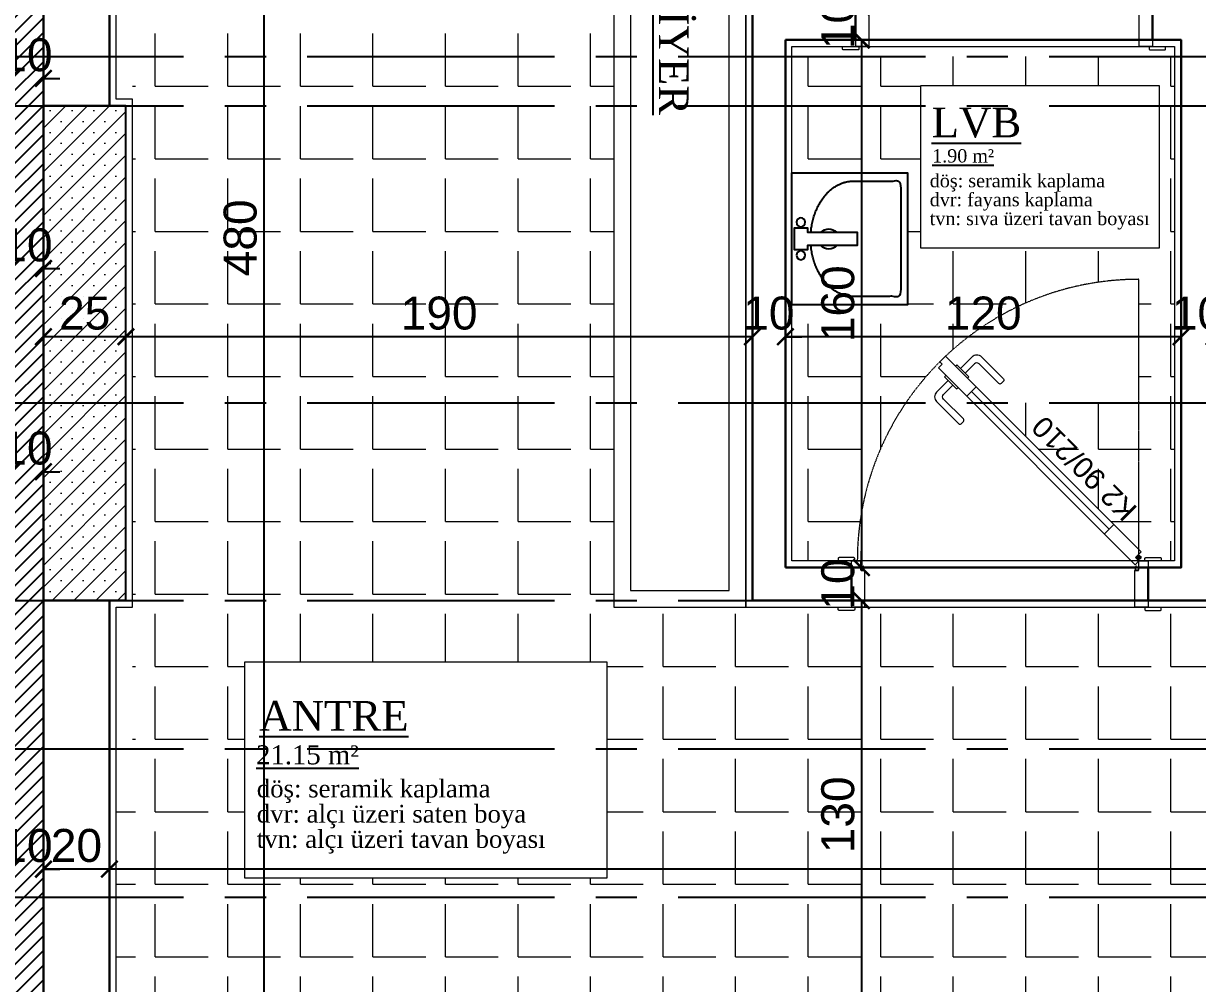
# Model space of a CAD drawing. Header units: millimetres. Extents: x 2778 to 13672, y 1832 to 5175.
# Drawn here: x 6415.5 to 6771.6, y 3179.1 to 3470.2 of the extents above; entities that cross this region are included whole.
import ezdxf

# ---------------------------------------------------------------- set-up
doc = ezdxf.new("R2010")
doc.units = ezdxf.units.MM
for name, pattern in [('CENTER2', [112.5, 75, -12.5, 12.5, -12.5]), ('DASHDOT2', [12.7, 6.35, -3.175, 0, -3.175]), ('DOTX2', [0.5, 0, -0.5])]:
    doc.linetypes.add(name, pattern=pattern)
for name, color, linetype in [('0-HSL-HTC', 7, 'Continuous'), ('7-DCR-FRN', 8, 'Continuous'), ('Panel', 7, 'Continuous'), ('Yazi', 7, 'Continuous')]:
    doc.layers.add(name, color=color, linetype=linetype)
for name, color, linetype, lineweight in [('aks', 251, 'DASHDOT2', 35), ('duvar', 232, 'Continuous', 30), ('ince', 37, 'Continuous', 0), ('iz', 1, 'DOTX2', 20), ('kapı', 3, 'Continuous', 18), ('sıva iç', 21, 'Continuous', 0), ('yazı', 11, 'Continuous', 20), ('z - tarama', 251, 'Continuous', 18), ('ölçü dış', 192, 'Continuous', 20), ('ÖLÇÜ İÇ', 7, 'Continuous', 9)]:
    doc.layers.add(name, color=color, linetype=linetype, lineweight=lineweight)
doc.styles.get("Standard").update_dxf_attribs({"font": 'arial.ttf'})
doc.styles.add('Times roman', font='times.ttf')
doc.dimstyles.new('zulay iç ölçü', dxfattribs={"dimtxt": 10, "dimasz": 5, "dimexe": 0.18, "dimexo": 0, "dimgap": 2, "dimtad": 3, "dimdec": 0, "dimzin": 0, "dimdsep": 46, "dimtxsty": 'Standard', "dimblk": 'ARCHTICK', "dimcen": 0.09, "dimse1": 1, "dimse2": 1, "dimadec": 0, "dimazin": 0, "dimtfac": 1, "dimtdec": 0, "dimtix": 1, "dimtofl": 0, "dimtmove": 0, "dimatfit": 3, "dimldrblk": 'ARCHTICK', "dimfxl": 1, "dimtolj": 1, "dimtzin": 0, "dimarcsym": 0})
pattern_1 = [(0, (-1057024.51, 409725.164), (0, 22), [16, -6]), (90, (-1057024.51, 409725.164), (-22, 1e-15), [16, -6])]

# ---------------------------------------------------------------- blocks, each defined once
blk = doc.blocks.new('IDE941Entity3314')
at = {"layer": 'Panel', "linetype": 'Continuous', "lineweight": 5}
h = blk.add_hatch(dxfattribs=at)
h.set_pattern_fill('SACNCR', color=163, scale=50, style=0)
h.set_pattern_definition([(45, (0, 0), (-3.314563, 3.314563), []), (45, (3.3146, 0), (-3.314563, 3.314563), [0, -4.6875])])
h.paths.add_polyline_path([(3270, 805), (3270, 955), (3295, 955), (3295, 805)])
blk = doc.blocks.new('IDE941Entity3315')
at = {"layer": 'Panel', "color": 164, "linetype": 'Continuous', "lineweight": -3}
blk.add_lwpolyline([(3295, 805), (3270, 805)], dxfattribs=at)
blk = doc.blocks.new('IDE941Entity3316')
at = {"layer": 'Panel', "color": 164, "linetype": 'Continuous', "lineweight": -3}
blk.add_lwpolyline([(3295, 805), (3295, 955)], dxfattribs=at)
blk = doc.blocks.new('IDE941Entity3317')
at = {"layer": 'Panel', "color": 164, "linetype": 'Continuous', "lineweight": -3}
blk.add_lwpolyline([(3295, 955), (3270, 955)], dxfattribs=at)
blk = doc.blocks.new('IDE941Entity3318')
at = {"layer": 'Panel', "color": 164, "linetype": 'Continuous', "lineweight": -3}
blk.add_lwpolyline([(3270, 805), (3270, 955)], dxfattribs=at)
blk = doc.blocks.new('sadsfsfsf')
at = {"layer": 'ince'}
for p, q in [((0.7, 0), (-0.7, 0)), ((0, 0.7), (0, -0.7))]:
    blk.add_line(p, q, dxfattribs=at)
for radius in [0.6, 0.45]:
    blk.add_circle((0, 0), radius, dxfattribs=at)
blk = doc.blocks.new('eddeded')
at = {"layer": 'duvar'}
for p, q in [((-48.21, 54.38), (-38.21, 54.38)), ((-48.21, -35.62), (-38.21, -35.62))]:
    blk.add_line(p, q, dxfattribs=at)
at = {"layer": 'ince'}
blk.add_line((-26.6, -23.78), (15.13, 17.96), dxfattribs=at)
for points in [[(-50.21, 53.38), (-50.96, 53.38, -0.414214), (-51.21, 53.63), (-51.21, 58.13, -0.414214), (-50.96, 58.38), (-50.21, 58.38)], [(-36.21, 53.38), (-35.46, 53.38, 0.414214), (-35.21, 53.63), (-35.21, 58.13, 0.414214), (-35.46, 58.38), (-36.21, 58.38)], [(-50.21, -34.62), (-50.96, -34.62, 0.414214), (-51.21, -34.87), (-51.21, -39.37, 0.414214), (-50.96, -39.62), (-50.21, -39.62)], [(-36.21, -34.62), (-35.46, -34.62, -0.414214), (-35.21, -34.87), (-35.21, -39.37, -0.414214), (-35.46, -39.62), (-36.21, -39.62)]]:
    blk.add_lwpolyline(points, format="xyb", dxfattribs=at)
for points in [[(-39.11, 51.33), (-39.11, 50.38), (-37.81, 50.68), (-37.81, 50.81, -0.112206), (-37.91, 50.76), (-38.72, 50.57, -0.482314), (-39.02, 50.82), (-39.02, 51.24, -0.414214), (-38.77, 51.49), (-37.97, 51.49, -0.170049), (-37.81, 51.43), (-37.81, 51.58), (-38.86, 51.58, 0.414214)], [(17.08, 23.59), (18.49, 25), (14.96, 28.54, 0.414214), (12.13, 28.54), (5.41, 21.82, 0.414214), (5.41, 21.11), (6.12, 20.4, 0.414214), (6.83, 20.4), (12.84, 26.41, -0.414214), (14.25, 26.41)], [(20.76, 19.91), (22.17, 21.32), (25.71, 17.79, -0.414214), (25.71, 14.96), (18.99, 8.24, -0.414214), (18.28, 8.24), (17.58, 8.95, -0.414214), (17.58, 9.66), (23.59, 15.67, 0.414214), (23.59, 17.08)], [(-39.11, -31.62), (-39.11, -32.57, 0.414214), (-38.86, -32.82), (-37.81, -32.82), (-37.81, -32.67, -0.170049), (-37.97, -32.73), (-38.77, -32.73, -0.414214), (-39.02, -32.48), (-39.02, -32.06, -0.482314), (-38.72, -31.81), (-37.91, -32, -0.112206), (-37.81, -32.05), (-37.81, -31.92)]]:
    blk.add_lwpolyline(points, format="xyb", close=True, dxfattribs=at)
for points in [[(20.04, 25.7), (19.62, 26.12), (15.96, 22.47), (16.38, 22.04)], [(22.87, 22.87), (23.29, 22.44), (19.64, 18.79), (19.21, 19.21)]]:
    blk.add_lwpolyline(points, dxfattribs=at)
at = {"layer": 'iz', "ltscale": 0.1}
for p, q in [((-48.21, -35.62), (-48.21, 54.38)), ((-38.21, -35.62), (-38.21, 54.38)), ((-36.21, -32.82), (49.19, -32.82))]:
    blk.add_line(p, q, dxfattribs=at)
blk.add_arc((-36.22, -32.83), 85.41, 0.0042, 89.9958, dxfattribs=at)
at = {"layer": 'kapı'}
for p, q in [((13.72, 19.37), (16.54, 16.54)), ((-28.02, -22.36), (-25.19, -25.19))]:
    blk.add_line(p, q, dxfattribs=at)
for points in [[(-36.21, 54.38), (-36.21, 51.58), (-38.86, 51.58, 0.414214), (-39.11, 51.33), (-39.11, 50.38), (-50.21, 50.38), (-50.21, 54.38)], [(-50.21, -35.62), (-50.21, -31.62), (-39.11, -31.62), (-39.11, -32.57, 0.414214), (-38.86, -32.82), (-36.21, -32.82), (-36.21, -35.62), (-36.21, -35.62)]]:
    blk.add_lwpolyline(points, format="xyb", dxfattribs=at)
blk.add_lwpolyline([(-36.21, -32.82), (-35.15, -31.76), (-33.46, -33.46), (25.87, 25.87), (24.17, 27.57), (23.47, 26.86), (22.33, 27.99), (-37.35, -31.69), (-36.21, -32.82)], dxfattribs=at)
at = {"layer": 'sıva iç'}
for p, q in [((-48.21, 54.38), (-50.21, 54.38)), ((-38.21, 54.38), (-36.21, 54.38)), ((-48.21, -35.62), (-50.21, -35.62)), ((-36.21, -35.62), (-38.21, -35.62))]:
    blk.add_line(p, q, dxfattribs=at)
at = {"layer": 'ölçü dış'}
blk.add_line((-38.21, -35.62), (-48.21, -35.62), dxfattribs=at)
at = {"layer": 'ince', "rotation": 90}
blk.add_blockref('sadsfsfsf', (-35.15, -32.82), dxfattribs=at)
at = {"layer": 'yazı'}
blk.add_text('K2 90/210', height=6.328, rotation=45, dxfattribs=at).set_placement((-20.24, -32.71))
blk = doc.blocks.new('*U40')
at = {"layer": '7-DCR-FRN'}
for points in [[(20, 17.5), (-20, 17.5), (-20, -17.5), (20, -17.5)], [(20, 17.5), (-20, 17.5), (-20, -17.5), (20, -17.5)], [(-2, 16.69), (-3.36, 16.69), (-3.36, 12.83), (-2, 12.83), (-2, -2.31), (2, -2.31), (2, 12.83), (3.36, 12.83), (3.36, 16.69), (2, 16.69)]]:
    blk.add_lwpolyline(points, close=True, dxfattribs=at)
for centre in [(-4.99, 14.81), (4.99, 14.81)]:
    blk.add_circle(centre, 1.35, dxfattribs=at)
for radius, start, end in [(3.1, 131.8822, 228.1178), (3.1, 308.6153, 51.3847), (1.97, 348.8804, 11.1196)]:
    blk.add_arc((0.07, 6.32), radius, start, end, dxfattribs=at)
blk.add_rational_spline([(-2, 11.76), (-17.49, 10.44), (-17.49, -1.08), (-17.49, -8.29), (-17.49, -15.5), (0, -15.5), (17.49, -15.5), (17.49, -8.29), (17.49, -1.08), (17.49, 10.44), (2, 11.76)], [1, 0.746431502692, 1, 1, 1, 1, 1, 1, 1, 0.746431502691, 1], degree=2, knots=[0, 0, 0, 1.456226, 1.456226, 2.456226, 2.456226, 3.456226, 3.456226, 4.456226, 4.456226, 5.912452, 5.912452, 5.912452], dxfattribs=at)
blk = doc.blocks.new('*U318')
at = {"layer": '7-DCR-FRN', "lineweight": 9}
for points in [[(350, 40), (350, 0), (0, 0), (0, 40)], [(350, 40), (350, 0), (0, 0), (0, 40)], [(345, 35), (345, 5), (5, 5), (5, 35)]]:
    blk.add_lwpolyline(points, close=True, dxfattribs=at)
blk = doc.blocks.new('_ArchTick')
at = {"color": 0, "linetype": 'ByBlock', "const_width": 0.15}
blk.add_lwpolyline([(-0.5, -0.5), (0.5, 0.5)], dxfattribs=at)
blk = doc.blocks.new('*D2121')
at = {"layer": 'Defpoints', "color": 0, "transparency": 16777216}
for p in [(6486.7, 3645.23), (6488.38, 3165.23), (6488.38, 3165.23)]:
    blk.add_point(p, dxfattribs=at)
at = {"layer": 'ÖLÇÜ İÇ', "color": 0, "lineweight": -2, "transparency": 16777216}
blk.add_line((6488.38, 3645.23), (6488.38, 3165.23), dxfattribs=at)
at = {"layer": 'ÖLÇÜ İÇ', "color": 0, "lineweight": -2, "transparency": 16777216, "xscale": 5, "yscale": 5, "zscale": 5}
for p, rotation in [((6488.38, 3645.23), 90), ((6488.38, 3165.23), 270)]:
    blk.add_blockref('_ArchTick', p, dxfattribs=dict(at, rotation=rotation))
at = {"layer": 'ÖLÇÜ İÇ', "color": 0, "transparency": 16777216, "insert": (6481.28, 3405.23), "char_height": 10, "attachment_point": 5, "rotation": 90}
blk.add_mtext('\\A1;480', dxfattribs=at)
blk = doc.blocks.new('*D2128')
at = {"layer": 'Defpoints', "color": 0, "transparency": 16777216}
for p in [(6664.11, 3475.23), (6662.86, 3465.23), (6669.64, 3465.23)]:
    blk.add_point(p, dxfattribs=at)
at = {"layer": 'ÖLÇÜ İÇ', "color": 0, "lineweight": -2, "transparency": 16777216}
for p, q in [((6669.64, 3475.23), (6669.64, 3480.23)), ((6669.64, 3465.23), (6669.64, 3460.23))]:
    blk.add_line(p, q, dxfattribs=at)
at = {"layer": 'ÖLÇÜ İÇ', "color": 0, "lineweight": -2, "transparency": 16777216, "xscale": 5, "yscale": 5, "zscale": 5}
for p, rotation in [((6669.64, 3475.23), 270), ((6669.64, 3465.23), 90)]:
    blk.add_blockref('_ArchTick', p, dxfattribs=dict(at, rotation=rotation))
at = {"layer": 'ÖLÇÜ İÇ', "color": 0, "transparency": 16777216, "insert": (6662.54, 3470.23), "char_height": 10, "attachment_point": 5, "rotation": 90}
blk.add_mtext('\\A1;10', dxfattribs=at)
blk = doc.blocks.new('*D2129')
at = {"layer": 'Defpoints', "color": 0, "transparency": 16777216}
for p in [(6662.86, 3465.23), (6662.34, 3305.23), (6669.64, 3305.23)]:
    blk.add_point(p, dxfattribs=at)
at = {"layer": 'ÖLÇÜ İÇ', "color": 0, "lineweight": -2, "transparency": 16777216}
blk.add_line((6669.64, 3465.23), (6669.64, 3305.23), dxfattribs=at)
at = {"layer": 'ÖLÇÜ İÇ', "color": 0, "lineweight": -2, "transparency": 16777216, "xscale": 5, "yscale": 5, "zscale": 5}
for p, rotation in [((6669.64, 3465.23), 90), ((6669.64, 3305.23), 270)]:
    blk.add_blockref('_ArchTick', p, dxfattribs=dict(at, rotation=rotation))
at = {"layer": 'ÖLÇÜ İÇ', "color": 0, "transparency": 16777216, "insert": (6662.54, 3385.23), "char_height": 10, "attachment_point": 5, "rotation": 90}
blk.add_mtext('\\A1;160', dxfattribs=at)
blk = doc.blocks.new('*D2130')
at = {"layer": 'Defpoints', "color": 0, "transparency": 16777216}
for p in [(6662.34, 3305.23), (6662.34, 3295.23), (6669.64, 3295.23)]:
    blk.add_point(p, dxfattribs=at)
at = {"layer": 'ÖLÇÜ İÇ', "color": 0, "lineweight": -2, "transparency": 16777216}
for p, q in [((6669.64, 3305.23), (6669.64, 3310.23)), ((6669.64, 3295.23), (6669.64, 3290.23))]:
    blk.add_line(p, q, dxfattribs=at)
at = {"layer": 'ÖLÇÜ İÇ', "color": 0, "lineweight": -2, "transparency": 16777216, "xscale": 5, "yscale": 5, "zscale": 5}
for p, rotation in [((6669.64, 3305.23), 270), ((6669.64, 3295.23), 90)]:
    blk.add_blockref('_ArchTick', p, dxfattribs=dict(at, rotation=rotation))
at = {"layer": 'ÖLÇÜ İÇ', "color": 0, "transparency": 16777216, "insert": (6662.54, 3300.23), "char_height": 10, "attachment_point": 5, "rotation": 90}
blk.add_mtext('\\A1;10', dxfattribs=at)
blk = doc.blocks.new('*D2131')
at = {"layer": 'Defpoints', "color": 0, "transparency": 16777216}
for p in [(6662.34, 3295.23), (6669.64, 3165.23), (6669.64, 3165.23)]:
    blk.add_point(p, dxfattribs=at)
at = {"layer": 'ÖLÇÜ İÇ', "color": 0, "lineweight": -2, "transparency": 16777216}
blk.add_line((6669.64, 3295.23), (6669.64, 3165.23), dxfattribs=at)
at = {"layer": 'ÖLÇÜ İÇ', "color": 0, "lineweight": -2, "transparency": 16777216, "xscale": 5, "yscale": 5, "zscale": 5}
for p, rotation in [((6669.64, 3295.23), 90), ((6669.64, 3165.23), 270)]:
    blk.add_blockref('_ArchTick', p, dxfattribs=dict(at, rotation=rotation))
at = {"layer": 'ÖLÇÜ İÇ', "color": 0, "transparency": 16777216, "insert": (6662.53, 3230.23), "char_height": 10, "attachment_point": 5, "rotation": 90}
blk.add_mtext('\\A1;130', dxfattribs=at)
blk = doc.blocks.new('*D2211')
at = {"layer": 'Defpoints', "color": 0, "transparency": 16777216}
for p in [(6766.58, 3375.23), (6766.58, 3375.23), (6776.58, 3375.23)]:
    blk.add_point(p, dxfattribs=at)
at = {"layer": 'ÖLÇÜ İÇ', "color": 0, "lineweight": -2, "transparency": 16777216}
for p, q in [((6766.58, 3375.23), (6761.58, 3375.23)), ((6776.58, 3375.23), (6781.58, 3375.23))]:
    blk.add_line(p, q, dxfattribs=at)
at = {"layer": 'ÖLÇÜ İÇ', "color": 0, "lineweight": -2, "transparency": 16777216, "xscale": 5, "yscale": 5, "zscale": 5}
blk.add_blockref('_ArchTick', (6766.58, 3375.23), dxfattribs=at)
at = {"layer": 'ÖLÇÜ İÇ', "color": 0, "lineweight": -2, "transparency": 16777216, "xscale": 5, "yscale": 5, "zscale": 5, "rotation": 180}
blk.add_blockref('_ArchTick', (6776.58, 3375.23), dxfattribs=at)
at = {"layer": 'ÖLÇÜ İÇ', "color": 0, "transparency": 16777216, "insert": (6771.58, 3382.34), "char_height": 10, "attachment_point": 5}
blk.add_mtext('\\A1;10', dxfattribs=at)
blk = doc.blocks.new('*D2212')
at = {"layer": 'Defpoints', "color": 0, "transparency": 16777216}
for p in [(6646.58, 3375.23), (6646.58, 3375.23), (6766.58, 3375.23)]:
    blk.add_point(p, dxfattribs=at)
at = {"layer": 'ÖLÇÜ İÇ', "color": 0, "lineweight": -2, "transparency": 16777216}
blk.add_line((6766.58, 3375.23), (6646.58, 3375.23), dxfattribs=at)
at = {"layer": 'ÖLÇÜ İÇ', "color": 0, "lineweight": -2, "transparency": 16777216, "xscale": 5, "yscale": 5, "zscale": 5, "rotation": 180}
blk.add_blockref('_ArchTick', (6646.58, 3375.23), dxfattribs=at)
at = {"layer": 'ÖLÇÜ İÇ', "color": 0, "lineweight": -2, "transparency": 16777216, "xscale": 5, "yscale": 5, "zscale": 5}
blk.add_blockref('_ArchTick', (6766.58, 3375.23), dxfattribs=at)
at = {"layer": 'ÖLÇÜ İÇ', "color": 0, "transparency": 16777216, "insert": (6706.58, 3382.34), "char_height": 10, "attachment_point": 5}
blk.add_mtext('\\A1;120', dxfattribs=at)
blk = doc.blocks.new('*D2213')
at = {"layer": 'Defpoints', "color": 0, "transparency": 16777216}
for p in [(6636.58, 3375.23), (6636.58, 3375.23), (6646.58, 3375.23)]:
    blk.add_point(p, dxfattribs=at)
at = {"layer": 'ÖLÇÜ İÇ', "color": 0, "lineweight": -2, "transparency": 16777216}
for p, q in [((6636.58, 3375.23), (6631.58, 3375.23)), ((6646.58, 3375.23), (6651.58, 3375.23))]:
    blk.add_line(p, q, dxfattribs=at)
at = {"layer": 'ÖLÇÜ İÇ', "color": 0, "lineweight": -2, "transparency": 16777216, "xscale": 5, "yscale": 5, "zscale": 5}
blk.add_blockref('_ArchTick', (6636.58, 3375.23), dxfattribs=at)
at = {"layer": 'ÖLÇÜ İÇ', "color": 0, "lineweight": -2, "transparency": 16777216, "xscale": 5, "yscale": 5, "zscale": 5, "rotation": 180}
blk.add_blockref('_ArchTick', (6646.58, 3375.23), dxfattribs=at)
at = {"layer": 'ÖLÇÜ İÇ', "color": 0, "transparency": 16777216, "insert": (6641.58, 3382.34), "char_height": 10, "attachment_point": 5}
blk.add_mtext('\\A1;10', dxfattribs=at)
blk = doc.blocks.new('*D2214')
at = {"layer": 'Defpoints', "color": 0, "transparency": 16777216}
for p in [(6446.58, 3375.23), (6446.58, 3375.23), (6636.58, 3375.23)]:
    blk.add_point(p, dxfattribs=at)
at = {"layer": 'ÖLÇÜ İÇ', "color": 0, "lineweight": -2, "transparency": 16777216}
blk.add_line((6636.58, 3375.23), (6446.58, 3375.23), dxfattribs=at)
at = {"layer": 'ÖLÇÜ İÇ', "color": 0, "lineweight": -2, "transparency": 16777216, "xscale": 5, "yscale": 5, "zscale": 5, "rotation": 180}
blk.add_blockref('_ArchTick', (6446.58, 3375.23), dxfattribs=at)
at = {"layer": 'ÖLÇÜ İÇ', "color": 0, "lineweight": -2, "transparency": 16777216, "xscale": 5, "yscale": 5, "zscale": 5}
blk.add_blockref('_ArchTick', (6636.58, 3375.23), dxfattribs=at)
at = {"layer": 'ÖLÇÜ İÇ', "color": 0, "transparency": 16777216, "insert": (6541.58, 3382.34), "char_height": 10, "attachment_point": 5}
blk.add_mtext('\\A1;190', dxfattribs=at)
blk = doc.blocks.new('*D2215')
at = {"layer": 'Defpoints', "color": 0, "transparency": 16777216}
for p in [(6421.58, 3375.23), (6421.58, 3375.23), (6446.58, 3375.23)]:
    blk.add_point(p, dxfattribs=at)
at = {"layer": 'ÖLÇÜ İÇ', "color": 0, "lineweight": -2, "transparency": 16777216}
blk.add_line((6446.58, 3375.23), (6421.58, 3375.23), dxfattribs=at)
at = {"layer": 'ÖLÇÜ İÇ', "color": 0, "lineweight": -2, "transparency": 16777216, "xscale": 5, "yscale": 5, "zscale": 5, "rotation": 180}
blk.add_blockref('_ArchTick', (6421.58, 3375.23), dxfattribs=at)
at = {"layer": 'ÖLÇÜ İÇ', "color": 0, "lineweight": -2, "transparency": 16777216, "xscale": 5, "yscale": 5, "zscale": 5}
blk.add_blockref('_ArchTick', (6446.58, 3375.23), dxfattribs=at)
at = {"layer": 'ÖLÇÜ İÇ', "color": 0, "transparency": 16777216, "insert": (6434.08, 3382.34), "char_height": 10, "attachment_point": 5}
blk.add_mtext('\\A1;25', dxfattribs=at)
blk = doc.blocks.new('*D2219')
at = {"layer": 'Defpoints', "color": 0, "transparency": 16777216}
for p in [(6441.58, 3213.76), (6441.58, 3213.76), (7466.58, 3213.76)]:
    blk.add_point(p, dxfattribs=at)
at = {"layer": 'ÖLÇÜ İÇ', "color": 0, "lineweight": -2, "transparency": 16777216}
blk.add_line((7466.58, 3213.76), (6441.58, 3213.76), dxfattribs=at)
at = {"layer": 'ÖLÇÜ İÇ', "color": 0, "lineweight": -2, "transparency": 16777216, "xscale": 5, "yscale": 5, "zscale": 5, "rotation": 180}
blk.add_blockref('_ArchTick', (6441.58, 3213.76), dxfattribs=at)
at = {"layer": 'ÖLÇÜ İÇ', "color": 0, "lineweight": -2, "transparency": 16777216, "xscale": 5, "yscale": 5, "zscale": 5}
blk.add_blockref('_ArchTick', (7466.58, 3213.76), dxfattribs=at)
at = {"layer": 'ÖLÇÜ İÇ', "color": 0, "transparency": 16777216, "insert": (6954.08, 3220.87), "char_height": 10, "attachment_point": 5}
blk.add_mtext('\\A1;1025', dxfattribs=at)
blk = doc.blocks.new('*D2220')
at = {"layer": 'Defpoints', "color": 0, "transparency": 16777216}
for p in [(6421.58, 3213.76), (6421.58, 3213.76), (6441.58, 3213.76)]:
    blk.add_point(p, dxfattribs=at)
at = {"layer": 'ÖLÇÜ İÇ', "color": 0, "lineweight": -2, "transparency": 16777216}
blk.add_line((6441.58, 3213.76), (6421.58, 3213.76), dxfattribs=at)
at = {"layer": 'ÖLÇÜ İÇ', "color": 0, "lineweight": -2, "transparency": 16777216, "xscale": 5, "yscale": 5, "zscale": 5, "rotation": 180}
blk.add_blockref('_ArchTick', (6421.58, 3213.76), dxfattribs=at)
at = {"layer": 'ÖLÇÜ İÇ', "color": 0, "lineweight": -2, "transparency": 16777216, "xscale": 5, "yscale": 5, "zscale": 5}
blk.add_blockref('_ArchTick', (6441.58, 3213.76), dxfattribs=at)
at = {"layer": 'ÖLÇÜ İÇ', "color": 0, "transparency": 16777216, "insert": (6431.58, 3220.87), "char_height": 10, "attachment_point": 5}
blk.add_mtext('\\A1;20', dxfattribs=at)
blk = doc.blocks.new('*D2468')
at = {"layer": 'Defpoints', "color": 0, "transparency": 16777216}
for p in [(6411.58, 3213.76), (6421.58, 3213.76), (6421.58, 3213.76)]:
    blk.add_point(p, dxfattribs=at)
at = {"layer": 'ÖLÇÜ İÇ', "color": 0, "lineweight": -2, "transparency": 16777216}
for p, q in [((6411.58, 3213.76), (6406.58, 3213.76)), ((6421.58, 3213.76), (6426.58, 3213.76))]:
    blk.add_line(p, q, dxfattribs=at)
at = {"layer": 'ÖLÇÜ İÇ', "color": 0, "lineweight": -2, "transparency": 16777216, "xscale": 5, "yscale": 5, "zscale": 5}
blk.add_blockref('_ArchTick', (6411.58, 3213.76), dxfattribs=at)
at = {"layer": 'ÖLÇÜ İÇ', "color": 0, "lineweight": -2, "transparency": 16777216, "xscale": 5, "yscale": 5, "zscale": 5, "rotation": 180}
blk.add_blockref('_ArchTick', (6421.58, 3213.76), dxfattribs=at)
at = {"layer": 'ÖLÇÜ İÇ', "color": 0, "transparency": 16777216, "insert": (6416.58, 3220.87), "char_height": 10, "attachment_point": 5}
blk.add_mtext('\\A1;10', dxfattribs=at)
blk = doc.blocks.new('*D2498')
at = {"layer": 'Defpoints', "color": 0, "transparency": 16777216}
for p in [(6411.58, 3334.3), (6421.58, 3334.3), (6421.58, 3334.3)]:
    blk.add_point(p, dxfattribs=at)
at = {"layer": 'ÖLÇÜ İÇ', "color": 0, "lineweight": -2, "transparency": 16777216}
for p, q in [((6411.58, 3334.3), (6406.58, 3334.3)), ((6421.58, 3334.3), (6426.58, 3334.3))]:
    blk.add_line(p, q, dxfattribs=at)
at = {"layer": 'ÖLÇÜ İÇ', "color": 0, "lineweight": -2, "transparency": 16777216, "xscale": 5, "yscale": 5, "zscale": 5}
blk.add_blockref('_ArchTick', (6411.58, 3334.3), dxfattribs=at)
at = {"layer": 'ÖLÇÜ İÇ', "color": 0, "lineweight": -2, "transparency": 16777216, "xscale": 5, "yscale": 5, "zscale": 5, "rotation": 180}
blk.add_blockref('_ArchTick', (6421.58, 3334.3), dxfattribs=at)
at = {"layer": 'ÖLÇÜ İÇ', "color": 0, "transparency": 16777216, "insert": (6416.58, 3341.4), "char_height": 10, "attachment_point": 5}
blk.add_mtext('\\A1;10', dxfattribs=at)
blk = doc.blocks.new('*D2499')
at = {"layer": 'Defpoints', "color": 0, "transparency": 16777216}
for p in [(6411.58, 3453.58), (6411.58, 3453.58), (6421.58, 3453.58)]:
    blk.add_point(p, dxfattribs=at)
at = {"layer": 'ÖLÇÜ İÇ', "color": 0, "lineweight": -2, "transparency": 16777216}
for p, q in [((6411.58, 3453.58), (6406.58, 3453.58)), ((6421.58, 3453.58), (6426.58, 3453.58))]:
    blk.add_line(p, q, dxfattribs=at)
at = {"layer": 'ÖLÇÜ İÇ', "color": 0, "lineweight": -2, "transparency": 16777216, "xscale": 5, "yscale": 5, "zscale": 5}
blk.add_blockref('_ArchTick', (6411.58, 3453.58), dxfattribs=at)
at = {"layer": 'ÖLÇÜ İÇ', "color": 0, "lineweight": -2, "transparency": 16777216, "xscale": 5, "yscale": 5, "zscale": 5, "rotation": 180}
blk.add_blockref('_ArchTick', (6421.58, 3453.58), dxfattribs=at)
at = {"layer": 'ÖLÇÜ İÇ', "color": 0, "transparency": 16777216, "insert": (6416.58, 3460.69), "char_height": 10, "attachment_point": 5}
blk.add_mtext('\\A1;10', dxfattribs=at)
blk = doc.blocks.new('*D2548')
at = {"layer": 'Defpoints', "color": 0, "transparency": 16777216}
for p in [(6411.58, 3395.9), (6411.58, 3395.9), (6421.58, 3395.9)]:
    blk.add_point(p, dxfattribs=at)
at = {"layer": 'ÖLÇÜ İÇ', "color": 0, "lineweight": -2, "transparency": 16777216}
for p, q in [((6411.58, 3395.9), (6406.58, 3395.9)), ((6421.58, 3395.9), (6426.58, 3395.9))]:
    blk.add_line(p, q, dxfattribs=at)
at = {"layer": 'ÖLÇÜ İÇ', "color": 0, "lineweight": -2, "transparency": 16777216, "xscale": 5, "yscale": 5, "zscale": 5}
blk.add_blockref('_ArchTick', (6411.58, 3395.9), dxfattribs=at)
at = {"layer": 'ÖLÇÜ İÇ', "color": 0, "lineweight": -2, "transparency": 16777216, "xscale": 5, "yscale": 5, "zscale": 5, "rotation": 180}
blk.add_blockref('_ArchTick', (6421.58, 3395.9), dxfattribs=at)
at = {"layer": 'ÖLÇÜ İÇ', "color": 0, "transparency": 16777216, "insert": (6416.58, 3403.01), "char_height": 10, "attachment_point": 5}
blk.add_mtext('\\A1;10', dxfattribs=at)

msp = doc.modelspace()

# ---------------------------------------------------------------- hatches: boundary and pattern name
at = {"layer": '0-HSL-HTC'}
h = msp.add_hatch(dxfattribs=at)
h.set_pattern_fill('ANSI31', color=2, scale=25)
h.set_pattern_definition([(45, (-1057024.509, 409725.164), (-2.209708691, 2.209708691), [])])
h.paths.add_polyline_path([(6411.58, 4690.23), (6421.58, 4690.23), (6421.58, 2620.23), (6411.58, 2620.23)])
at = {"layer": 'z - tarama', "true_color": 0xffffff}
h = msp.add_hatch(dxfattribs=at)
h.set_pattern_fill('ANGLE', scale=80, style=0)
h.set_pattern_definition(pattern_1)
h.paths.add_polyline_path([(7356.58, 3205.23), (7464.58, 3205.23), (7464.58, 3196.6), (7463.58, 3196.6), (7463.58, 3191.6), (7464.58, 3191.6), (7464.58, 3077.23), (7442.24, 3077.23), (7442.24, 3078.23), (7437.24, 3078.23), (7437.24, 3077.23), (7434.24, 3077.23), (7356.58, 3077.23)])
h.paths.add_polyline_path([(7356.58, 3250.23), (7464.58, 3250.23), (7464.58, 3205.23), (7356.58, 3205.23)])
h.paths.add_polyline_path([(7356.58, 3293.23), (7359.64, 3293.23), (7359.64, 3292.23), (7364.64, 3292.23), (7364.64, 3293.23), (7367.64, 3293.23), (7452.64, 3293.23), (7452.64, 3292.23), (7457.64, 3292.23), (7457.64, 3293.23), (7464.58, 3293.23), (7464.58, 3289.6), (7463.58, 3289.6), (7463.58, 3284.6), (7464.58, 3284.6), (7464.58, 3281.6), (7464.58, 3250.23), (7356.58, 3250.23)])
h.paths.add_polyline_path([(7031.58, 3293.23), (7069.16, 3293.23), (7069.16, 3292.23), (7074.16, 3292.23), (7074.16, 3293.23), (7077.16, 3293.23), (7162.16, 3293.23), (7162.16, 3292.23), (7167.16, 3292.23), (7167.16, 3293.23), (7356.58, 3293.23), (7356.58, 3250.23), (7031.58, 3250.23)])
h.paths.add_polyline_path([(7031.58, 3250.23), (7356.58, 3250.23), (7356.58, 3205.23), (7031.58, 3205.23)])
h.paths.add_polyline_path([(7031.58, 3205.23), (7356.58, 3205.23), (7356.58, 3075.23), (7341.58, 3075.23), (7341.58, 3165.23), (7031.58, 3165.23)])
h.paths.add_polyline_path([(7344.49, 3078.23), (7349.24, 3078.23), (7349.24, 3077.98, 0.414214), (7348.99, 3078.23), (7344.24, 3078.23), (7344.24, 3077.98, -0.414214)], flags=16)
h.paths.add_polyline_path([(6926.58, 3205.23), (7031.58, 3205.23), (7031.58, 3167.23), (6994.69, 3167.23), (6994.69, 3168.23), (6989.69, 3168.23), (6989.69, 3167.23), (6986.69, 3167.23), (6926.58, 3167.23)])
h.paths.add_polyline_path([(6926.58, 3250.23), (7031.58, 3250.23), (7031.58, 3205.23), (6926.58, 3205.23)])
h.paths.add_polyline_path([(6926.58, 3293.23), (7031.58, 3293.23), (7031.58, 3250.23), (6926.58, 3250.23)])
h.paths.add_polyline_path([(6881.58, 3293.23), (6926.58, 3293.23), (6926.58, 3250.23), (6881.58, 3250.23)])
h.paths.add_polyline_path([(6881.58, 3250.23), (6926.58, 3250.23), (6926.58, 3205.23), (6881.58, 3205.23)])
h.paths.add_polyline_path([(6881.58, 3205.23), (6926.58, 3205.23), (6926.58, 3167.23), (6901.69, 3167.23), (6901.69, 3168.23), (6896.69, 3168.23), (6896.69, 3167.23), (6881.58, 3167.23)])
h.paths.add_polyline_path([(6443.58, 3205.23), (6881.58, 3205.23), (6881.58, 3167.23), (6856.04, 3167.23), (6856.04, 3168.23), (6851.04, 3168.23), (6851.04, 3167.23), (6848.04, 3167.23), (6763.04, 3167.23), (6763.04, 3168.23), (6758.04, 3168.23), (6758.04, 3167.23), (6443.58, 3167.23)])
h.paths.add_polyline_path([(6592.44, 3250.23), (6881.58, 3250.23), (6881.58, 3205.23), (6443.58, 3205.23), (6443.58, 3248.23), (6448.58, 3248.23), (6448.58, 3250.23), (6482.68, 3250.23), (6482.68, 3210.98), (6592.44, 3210.98)])
h.paths.add_polyline_path([(6592.44, 3276.65), (6482.68, 3276.65), (6482.68, 3250.23), (6448.58, 3250.23), (6448.58, 3295.23), (6594.58, 3295.23), (6594.58, 3293.23), (6634.58, 3293.23), (6662.6, 3293.23), (6662.6, 3292.23), (6667.6, 3292.23), (6667.6, 3293.23), (6670.6, 3293.23), (6755.6, 3293.23), (6755.6, 3292.23), (6760.6, 3292.23), (6760.6, 3293.23), (6777.51, 3293.23), (6777.51, 3292.23), (6782.51, 3292.23), (6782.51, 3293.23), (6785.51, 3293.23), (6870.51, 3293.23), (6870.51, 3292.23), (6875.51, 3292.23), (6875.51, 3293.23), (6881.58, 3293.23), (6881.58, 3250.23), (6592.44, 3250.23)])
h.paths.add_polyline_path([(6448.58, 3355.23), (6594.58, 3355.23), (6594.58, 3295.23), (6448.58, 3295.23)])
h.paths.add_polyline_path([(6448.58, 3445.23), (6594.58, 3445.23), (6594.58, 3355.23), (6448.58, 3355.23)])
h.paths.add_polyline_path([(6448.58, 3460.23), (6594.58, 3460.23), (6594.58, 3445.23), (6448.58, 3445.23)])
h.paths.add_polyline_path([(6448.58, 3505.23), (6594.58, 3505.23), (6594.58, 3460.23), (6448.58, 3460.23)])
h.paths.add_polyline_path([(6443.58, 3643.23), (6594.58, 3643.23), (6594.58, 3505.23), (6448.58, 3505.23), (6448.58, 3507.23), (6443.58, 3507.23)])
at = {"layer": 'z - tarama'}
h = msp.add_hatch(dxfattribs=at)
h.set_pattern_fill('ANGLE', color=252, scale=80, style=0)
h.set_pattern_definition(pattern_1)
h.paths.add_polyline_path([(6648.58, 3355.23), (6683.17, 3355.23, 0.150327), (6668.4, 3307.23), (6667.6, 3307.23), (6667.6, 3307.98, 0.414214), (6667.35, 3308.23), (6662.85, 3308.23, 0.414214), (6662.6, 3307.98), (6662.6, 3307.23), (6648.58, 3307.23)])
h.paths.add_polyline_path([(6648.58, 3384.94), (6683.58, 3384.94), (6683.58, 3424.94), (6648.58, 3424.94), (6648.58, 3445.23), (6687.68, 3445.23), (6687.68, 3402.14), (6759.94, 3402.14), (6759.94, 3445.23), (6764.58, 3445.23), (6764.58, 3355.23), (6753.8, 3355.23), (6753.8, 3392.63, 0.191599), (6695.14, 3369.29), (6695.11, 3369.32), (6693.42, 3367.62, 0.047156), (6683.17, 3355.23), (6648.58, 3355.23)])
h.paths.add_polyline_path([(6709.2, 3355.23), (6764.58, 3355.23), (6764.58, 3307.23), (6760.6, 3307.23), (6760.6, 3307.98, 0.414214), (6760.35, 3308.23), (6755.85, 3308.23, 0.414214), (6755.6, 3307.98), (6755.6, 3307.23), (6753.8, 3307.23), (6752.74, 3308.3), (6754.44, 3309.99)])
h.paths.add_polyline_path([(6753.8, 3307.85), (6753.8, 3307.7, -0.414214), (6753.2, 3308.3), (6753.35, 3308.3, 0.414214)], flags=16)
h.paths.add_polyline_path([(6648.58, 3460.23), (6764.58, 3460.23), (6764.58, 3445.23), (6759.94, 3445.23), (6759.94, 3451.4), (6687.68, 3451.4), (6687.68, 3445.23), (6648.58, 3445.23)])
h.paths.add_polyline_path([(6753.7, 3325.45), (6720.14, 3359.01), (6713.42, 3352.29), (6746.98, 3318.73)], flags=9)

# ---------------------------------------------------------------- linework, layer by layer
at = {"layer": 'aks', "color": 251, "linetype": 'CENTER2', "lineweight": -3}
for points in [[(6421.58, 2140.23), (6421.58, 5100.23)], [(2901.58, 3460.23), (8131.58, 3460.23)], [(2901.58, 3445.23), (8131.58, 3445.23)], [(2901.58, 3355.23), (8131.58, 3355.23)], [(2901.58, 3295.23), (8131.58, 3295.23)], [(2901.58, 3250.23), (8131.58, 3250.23)], [(2901.58, 3205.23), (8131.58, 3205.23)]]:
    msp.add_lwpolyline(points, dxfattribs=at)
at = {"layer": 'duvar', "lineweight": 30}
for p, q in [((6421.58, 3445.23), (6421.58, 3655.23)), ((6441.58, 3445.23), (6441.58, 3645.23)), ((6636.58, 3645.23), (6636.58, 3295.23)), ((6646.58, 3305.23), (6646.58, 3465.23)), ((6421.58, 2770.23), (6421.58, 3295.23)), ((6441.58, 3165.23), (6441.58, 3295.23)), ((6636.58, 3295.23), (6881.58, 3295.23))]:
    msp.add_line(p, q, dxfattribs=at)
msp.add_lwpolyline([(6646.58, 3465.23), (6766.58, 3465.23), (6766.58, 3305.23), (6646.58, 3305.23)], dxfattribs=at)
at = {"layer": 'sıva iç'}
for points in [[(7464.58, 3077.23), (7343.58, 3077.23), (7343.58, 3167.23), (6443.58, 3167.23), (6443.58, 3293.23), (6448.58, 3293.23), (6448.58, 3447.23), (6443.58, 3447.23), (6443.58, 3643.23), (6634.58, 3643.23), (6634.58, 3293.23), (7464.58, 3293.23)], [(6648.58, 3463.23), (6764.58, 3463.23), (6764.58, 3307.23), (6648.58, 3307.23)]]:
    msp.add_lwpolyline(points, close=True, dxfattribs=at)
at = {"layer": 'yazı'}
for points in [[(6687.68, 3451.4), (6759.94, 3451.4), (6759.94, 3402.14), (6687.68, 3402.14)], [(6482.68, 3276.65), (6592.44, 3276.65), (6592.44, 3210.98), (6482.68, 3210.98)]]:
    msp.add_lwpolyline(points, close=True, dxfattribs=at)
at = {"layer": 'ÖLÇÜ İÇ', "color": 3, "lineweight": 30}
msp.add_lwpolyline([(6411.58, 4690.23), (6421.58, 4690.23), (6421.58, 2620.23), (6411.58, 2620.23)], close=True, dxfattribs=at)

# ---------------------------------------------------------------- block references
at = {"xscale": -1, "rotation": 90}
for name, p in [('*U318', (6634.58, 3643.23)), ('*U40', (6666.08, 3404.94))]:
    msp.add_blockref(name, p, dxfattribs=at)
at = {"layer": 'duvar', "lineweight": 30, "rotation": 90}
for p in [(6722.28, 3513.45), (6720.98, 3343.45)]:
    msp.add_blockref('eddeded', p, dxfattribs=at)
at = {"layer": 'Panel'}
for name in ['IDE941Entity3314', 'IDE941Entity3317', 'IDE941Entity3318', 'IDE941Entity3316', 'IDE941Entity3315']:
    msp.add_blockref(name, (3151.58, 2490.23), dxfattribs=at)

# ---------------------------------------------------------------- texts
at = {"layer": 'Yazi', "style": 'Times roman'}
msp.add_text('%%UVESTİYER', height=8.9957, rotation=270, dxfattribs=at).set_placement((6608.22, 3508.09))
for s, height, p in [('%%ULVB', 8.996, (6690.94, 3435.72)), ('%%U1.90 m²', 4.037, (6691.09, 3428.07)), ('%%UANTRE', 8.996, (6487.03, 3255.75)), ('%%U21.15 m²', 5.7665, (6486.07, 3245.55))]:
    msp.add_text(s, height=height, dxfattribs=at).set_placement(p)
at = {"layer": 'yazı', "style": 'Times roman'}
for s, height, p in [('döş: seramik kaplama', 4.0366, (6690.37, 3420.55)), ('dvr: fayans kaplama', 4.0366, (6690.37, 3414.81)), ('tvn: sıva üzeri tavan boyası', 4.0366, (6690.37, 3409.07)), ('döş: seramik kaplama', 5.3821, (6486.27, 3235.52)), ('dvr: alçı üzeri saten boya', 5.3821, (6486.27, 3227.87)), ('tvn: alçı üzeri tavan boyası', 5.3821, (6486.27, 3220.21))]:
    msp.add_text(s, height=height, dxfattribs=at).set_placement(p)

# ---------------------------------------------------------------- dimensions: what is measured, and where the dimension line sits
at = {"layer": 'ÖLÇÜ İÇ'}
for base, p1, p2, angle, picture, middle in [((6488.38, 3165.23), (6486.7, 3645.23), (6488.38, 3165.23), 90, '*D2121', (6481.28, 3405.23)), ((6669.64, 3465.23), (6664.11, 3475.23), (6662.86, 3465.23), 90, '*D2128', (6662.54, 3470.23)), ((6669.64, 3305.23), (6662.86, 3465.23), (6662.34, 3305.23), 90, '*D2129', (6662.54, 3385.23)), ((6421.58, 3375.23), (6446.58, 3375.23), (6421.58, 3375.23), 180, '*D2215', (6434.08, 3382.34)), ((6446.58, 3375.23), (6636.58, 3375.23), (6446.58, 3375.23), 180, '*D2214', (6541.58, 3382.34)), ((6636.58, 3375.23), (6646.58, 3375.23), (6636.58, 3375.23), 180, '*D2213', (6641.58, 3382.34)), ((6646.58, 3375.23), (6766.58, 3375.23), (6646.58, 3375.23), 180, '*D2212', (6706.58, 3382.34)), ((6766.58, 3375.23), (6776.58, 3375.23), (6766.58, 3375.23), 180, '*D2211', (6771.58, 3382.34)), ((6669.64, 3295.23), (6662.34, 3305.23), (6662.34, 3295.23), 90, '*D2130', (6662.54, 3300.23)), ((6669.64, 3165.23), (6662.34, 3295.23), (6669.64, 3165.23), 90, '*D2131', (6662.53, 3230.23)), ((6421.58, 3213.76), (6441.58, 3213.76), (6421.58, 3213.76), 180, '*D2220', (6431.58, 3220.87)), ((6441.58, 3213.76), (7466.58, 3213.76), (6441.58, 3213.76), 180, '*D2219', (6954.08, 3220.87))]:
    dim = msp.add_linear_dim(base=base, p1=p1, p2=p2, angle=angle, dimstyle='zulay iç ölçü', override={"dimtmove": 1}, dxfattribs=at)
    dim.commit()
    dim.dimension.update_dxf_attribs({"geometry": picture, "text_midpoint": middle})
for base, p1, p2, picture, middle in [((6411.58, 3453.58), (6421.58, 3453.58), (6411.58, 3453.58), '*D2499', (6416.58, 3460.69)), ((6411.58, 3395.9), (6421.58, 3395.9), (6411.58, 3395.9), '*D2548', (6416.58, 3403.01))]:
    dim = msp.add_linear_dim(base=base, p1=p1, p2=p2, dimstyle='zulay iç ölçü', dxfattribs=at)
    dim.commit()
    dim.dimension.update_dxf_attribs({"geometry": picture, "text_midpoint": middle})
for base, p1, p2, picture, middle in [((6421.58, 3334.3), (6411.58, 3334.3), (6421.58, 3334.3), '*D2498', (6416.58, 3341.4)), ((6421.58, 3213.76), (6411.58, 3213.76), (6421.58, 3213.76), '*D2468', (6416.58, 3220.87))]:
    dim = msp.add_linear_dim(base=base, p1=p1, p2=p2, dimstyle='zulay iç ölçü', override={"dimtmove": 1}, dxfattribs=at)
    dim.commit()
    dim.dimension.update_dxf_attribs({"geometry": picture, "text_midpoint": middle})

doc.saveas('drawing.dxf')
